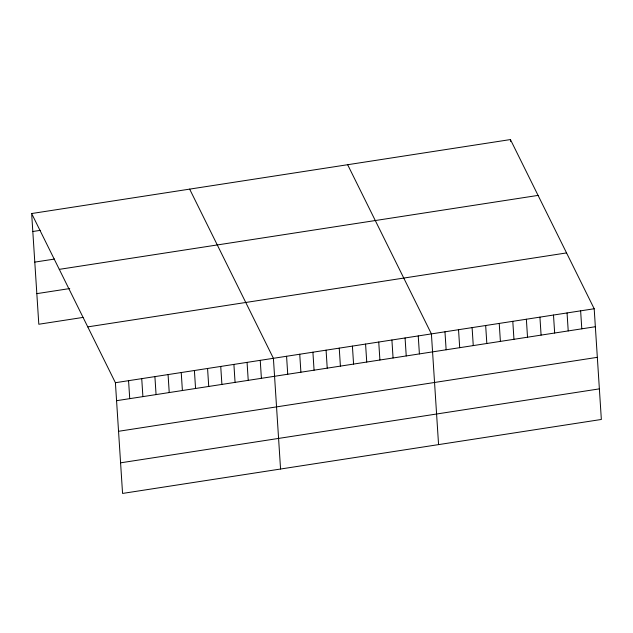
<?xml version="1.0" encoding="UTF-8"?>
<svg xmlns="http://www.w3.org/2000/svg" width="633" height="633" viewBox="0 0 633 633"><rect width="100%" height="100%" fill="white"/><g stroke="black" fill="none" stroke-linecap="round" stroke-linejoin="round"><path stroke-width="0.95" d="M31.65 213.535L510.435 139.569L594.189 308.754L601.35 419.465L122.565 493.431L115.404 382.712L31.65 213.535L38.811 324.246L83.01 317.418M32.813 231.504L40.338 230.341M34.791 262.109L54.541 259.063M59.288 269.357L538.074 195.399M36.833 293.641L69.749 288.561M87.765 326.881L566.551 252.923M115.404 382.712L594.189 308.754M116.567 400.689L595.352 326.731M118.545 431.295L597.33 357.329M120.587 462.826L599.372 388.868M347.652 164.715L431.405 333.9L438.566 444.611M189.647 189.125L273.401 358.31L280.561 469.021M580.627 310.85L581.79 328.82M567.057 312.947L568.22 330.917M553.495 315.036L554.658 333.013M539.925 317.133L541.088 335.11M526.363 319.23L527.526 337.207M510.435 139.569L510.554 141.46M512.793 321.327L513.956 339.304M499.231 323.423L500.394 341.393M485.669 325.52L486.824 343.49M472.099 327.609L473.262 345.586M458.537 329.706L459.7 347.683M444.967 331.803L446.13 349.78M418.239 335.933L419.402 353.91M405.073 337.967L406.236 355.944M391.906 340L393.069 357.977M378.74 342.034L379.903 360.011M365.573 344.067L366.736 362.044M352.407 346.101L353.57 364.078M339.241 348.134L340.404 366.111M326.074 350.168L327.229 368.145M312.908 352.201L314.063 370.178M299.741 354.235L300.897 372.212M286.575 356.276L287.73 374.245M260.234 360.343L261.397 378.312M247.068 362.377L248.231 380.346M233.901 364.41L235.065 382.379M220.735 366.444L221.898 384.413M207.569 368.477L208.732 386.447M194.402 370.511L195.565 388.48M181.236 372.544L182.399 390.521M168.069 374.578L169.233 392.555M154.903 376.611L156.066 394.588M141.737 378.645L142.9 396.622M128.57 380.678L129.733 398.655"/></g></svg>
